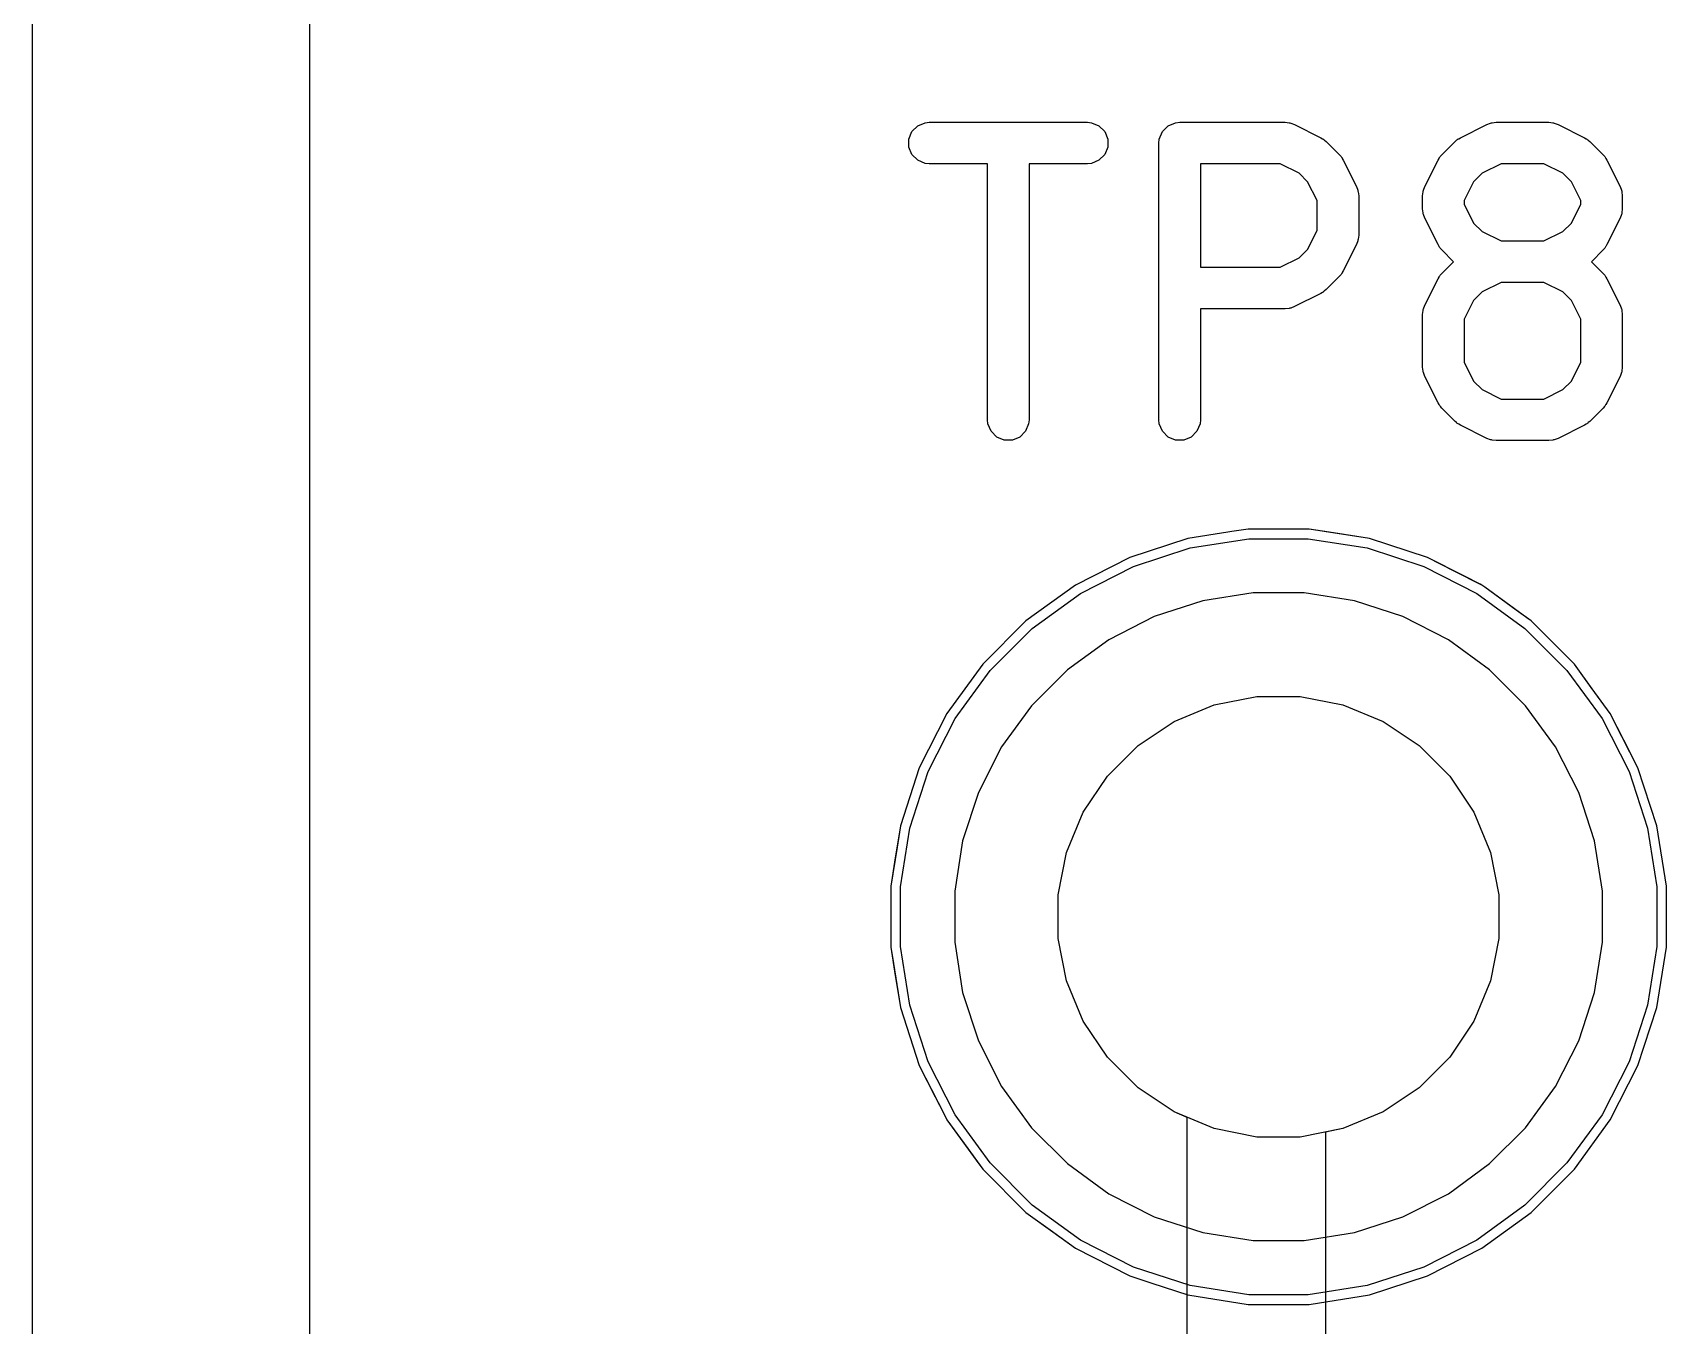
# Model space of a CAD drawing. Header units: inches. Extents: x 1.3 to 5.24, y -7.03 to -1.12.
# Drawn here: x 1.6929 to 1.9252, y -3.8081 to -3.6243 of the extents above; entities that cross this region are included whole.
import ezdxf

# ---------------------------------------------------------------- set-up
doc = ezdxf.new("R2010")
doc.units = ezdxf.units.IN
doc.header["$MEASUREMENT"] = 0
for name, color, linetype, true_color in [('B.Cu', 153, 'CONTINUOUS', 0x4d7fc4), ('B.Mask', 4, 'CONTINUOUS', 0x02ffee), ('F.Cu', 13, 'CONTINUOUS', 0xc83434), ('F.Mask', 201, 'CONTINUOUS', 0xd864ff), ('F.Silkscreen', 41, 'CONTINUOUS', 0xf2eda1), ('In1.Cu', 91, 'CONTINUOUS', 0x7fc87f), ('In2.Cu', 33, 'CONTINUOUS', 0xce7d2c)]:
    doc.layers.add(name, color=color, linetype=linetype, true_color=true_color)

msp = doc.modelspace()

# ---------------------------------------------------------------- linework, layer by layer
at = {"layer": 'B.Cu', "linetype": 'CONTINUOUS'}
for p, q in [((1.86288, -3.69531), (1.85717, -3.69622)), ((1.86345, -3.69522), (1.86288, -3.69531)), ((1.86574, -3.69486), (1.86345, -3.69522)), ((1.87442, -3.69486), (1.86574, -3.69486)), ((1.87728, -3.69531), (1.87442, -3.69486)), ((1.87442, -3.69486), (1.87442, -3.69486)), ((1.87849, -3.69551), (1.87728, -3.69531)), ((1.88299, -3.69622), (1.87849, -3.69551)), ((1.85717, -3.69622), (1.84891, -3.6989)), ((1.89124, -3.6989), (1.88299, -3.69622)), ((1.88299, -3.69622), (1.88299, -3.69622)), ((1.84891, -3.6989), (1.84118, -3.70284)), ((1.84891, -3.6989), (1.84891, -3.6989)), ((1.84891, -3.6989), (1.84891, -3.6989)), ((1.89512, -3.70088), (1.89124, -3.6989)), ((1.89124, -3.6989), (1.89124, -3.6989)), ((1.84118, -3.70284), (1.83416, -3.70794)), ((1.89898, -3.70284), (1.89512, -3.70088)), ((1.89512, -3.70088), (1.89512, -3.70088)), ((1.89512, -3.70088), (1.89512, -3.70088)), ((1.89939, -3.70314), (1.89898, -3.70284)), ((1.89898, -3.70284), (1.89898, -3.70284)), ((1.89898, -3.70284), (1.89898, -3.70284)), ((1.90539, -3.7075), (1.89939, -3.70314)), ((1.89939, -3.70314), (1.89939, -3.70314)), ((1.906, -3.70794), (1.90539, -3.7075)), ((1.83416, -3.70794), (1.82802, -3.71408)), ((1.83416, -3.70794), (1.83416, -3.70794)), ((1.91214, -3.71408), (1.906, -3.70794)), ((1.906, -3.70794), (1.906, -3.70794)), ((1.906, -3.70794), (1.906, -3.70794)), ((1.906, -3.70794), (1.906, -3.70794)), ((1.82802, -3.71408), (1.82292, -3.7211)), ((1.82802, -3.71408), (1.82802, -3.71408)), ((1.91468, -3.71758), (1.91214, -3.71408)), ((1.91214, -3.71408), (1.91214, -3.71408)), ((1.91214, -3.71408), (1.91214, -3.71408)), ((1.86094, -3.71986), (1.86699, -3.71866)), ((1.86699, -3.71866), (1.87317, -3.71866)), ((1.87317, -3.71866), (1.87922, -3.71986)), ((1.91724, -3.7211), (1.91468, -3.71758)), ((1.91468, -3.71758), (1.91468, -3.71758)), ((1.91468, -3.71758), (1.91468, -3.71758)), ((1.82292, -3.7211), (1.81898, -3.72883)), ((1.85523, -3.72222), (1.86094, -3.71986)), ((1.87922, -3.71986), (1.88493, -3.72222)), ((1.9189, -3.72436), (1.91724, -3.7211)), ((1.8501, -3.72565), (1.85523, -3.72222)), ((1.88493, -3.72222), (1.89006, -3.72565)), ((1.84573, -3.73002), (1.8501, -3.72565)), ((1.89006, -3.72565), (1.89443, -3.73002)), ((1.92118, -3.72883), (1.9189, -3.72436)), ((1.81898, -3.72884), (1.8163, -3.73709)), ((1.81898, -3.72883), (1.81898, -3.72883)), ((1.81898, -3.72883), (1.81898, -3.72884)), ((1.8423, -3.73515), (1.84573, -3.73002)), ((1.89443, -3.73002), (1.89786, -3.73515)), ((1.92386, -3.73709), (1.92118, -3.72883)), ((1.92118, -3.72883), (1.92118, -3.72883)), ((1.83994, -3.74086), (1.8423, -3.73515)), ((1.89786, -3.73515), (1.90022, -3.74086)), ((1.8163, -3.73709), (1.81582, -3.74009)), ((1.8163, -3.73709), (1.8163, -3.73709)), ((1.92522, -3.74566), (1.92386, -3.73709)), ((1.81582, -3.7401), (1.81494, -3.74566)), ((1.81582, -3.74009), (1.81582, -3.7401)), ((1.81582, -3.7401), (1.81582, -3.7401)), ((1.83873, -3.74691), (1.83994, -3.74086)), ((1.90022, -3.74086), (1.90142, -3.74691)), ((1.81494, -3.74566), (1.81494, -3.74584)), ((1.81494, -3.74584), (1.81494, -3.75434)), ((1.83873, -3.75309), (1.83873, -3.74691)), ((1.90142, -3.74691), (1.90142, -3.75309)), ((1.92522, -3.75434), (1.92522, -3.74566)), ((1.83994, -3.75914), (1.83873, -3.75309)), ((1.90142, -3.75309), (1.90022, -3.75914)), ((1.81494, -3.75434), (1.81548, -3.75775)), ((1.92386, -3.76291), (1.92522, -3.75434)), ((1.81548, -3.75775), (1.8163, -3.76291)), ((1.8423, -3.76485), (1.83994, -3.75914)), ((1.90022, -3.75914), (1.89786, -3.76485)), ((1.8163, -3.76291), (1.81898, -3.77116)), ((1.92118, -3.77117), (1.92386, -3.76291)), ((1.84573, -3.76998), (1.8423, -3.76485)), ((1.89786, -3.76485), (1.89443, -3.76998)), ((1.8501, -3.77435), (1.84573, -3.76998)), ((1.89443, -3.76998), (1.89006, -3.77435)), ((1.81898, -3.77116), (1.81898, -3.77117)), ((1.81898, -3.77117), (1.81898, -3.77117)), ((1.81898, -3.77117), (1.82073, -3.7746)), ((1.91724, -3.7789), (1.92118, -3.77117)), ((1.82073, -3.7746), (1.82073, -3.7746)), ((1.82073, -3.7746), (1.82186, -3.77683)), ((1.85523, -3.77778), (1.8501, -3.77435)), ((1.89006, -3.77435), (1.88493, -3.77778)), ((1.82186, -3.77683), (1.82276, -3.77858)), ((1.82276, -3.77858), (1.82292, -3.7789)), ((1.82292, -3.7789), (1.82292, -3.7789)), ((1.82292, -3.7789), (1.82746, -3.78515)), ((1.86094, -3.78014), (1.85523, -3.77778)), ((1.88493, -3.77778), (1.87922, -3.78014)), ((1.91214, -3.78592), (1.91724, -3.7789)), ((1.86699, -3.78134), (1.86094, -3.78014)), ((1.87317, -3.78134), (1.86699, -3.78134)), ((1.87922, -3.78014), (1.87317, -3.78134)), ((1.82746, -3.78515), (1.82802, -3.78592)), ((1.82802, -3.78592), (1.82802, -3.78592)), ((1.82802, -3.78592), (1.82802, -3.78592)), ((1.82802, -3.78592), (1.83416, -3.79206)), ((1.906, -3.79206), (1.91214, -3.78592)), ((1.83416, -3.79206), (1.83416, -3.79206)), ((1.83416, -3.79206), (1.83416, -3.79206)), ((1.83416, -3.79206), (1.83416, -3.79206)), ((1.83416, -3.79206), (1.838, -3.79485)), ((1.89898, -3.79716), (1.906, -3.79206)), ((1.838, -3.79485), (1.84118, -3.79716)), ((1.84118, -3.79716), (1.84624, -3.79973)), ((1.89124, -3.8011), (1.89898, -3.79716)), ((1.84624, -3.79973), (1.84891, -3.8011)), ((1.84891, -3.8011), (1.84891, -3.8011)), ((1.84891, -3.8011), (1.85208, -3.80213)), ((1.85208, -3.80213), (1.85717, -3.80378)), ((1.88299, -3.80378), (1.89124, -3.8011)), ((1.85717, -3.80378), (1.86574, -3.80514)), ((1.87442, -3.80514), (1.88299, -3.80378)), ((1.86574, -3.80514), (1.86574, -3.80514)), ((1.86574, -3.80514), (1.87442, -3.80514)), ((1.87442, -3.80514), (1.87442, -3.80514))]:
    msp.add_line(p, q, dxfattribs=at)
at = {"layer": 'B.Mask', "linetype": 'CONTINUOUS'}
for p, q in [((1.86094, -3.71986), (1.86699, -3.71866)), ((1.86699, -3.71866), (1.87317, -3.71866)), ((1.87317, -3.71866), (1.87922, -3.71986)), ((1.85523, -3.72222), (1.86094, -3.71986)), ((1.87922, -3.71986), (1.88493, -3.72222)), ((1.8501, -3.72565), (1.85523, -3.72222)), ((1.88493, -3.72222), (1.89006, -3.72565)), ((1.84573, -3.73002), (1.8501, -3.72565)), ((1.89006, -3.72565), (1.89443, -3.73002)), ((1.8423, -3.73515), (1.84573, -3.73002)), ((1.89443, -3.73002), (1.89786, -3.73515)), ((1.83994, -3.74086), (1.8423, -3.73515)), ((1.89786, -3.73515), (1.90022, -3.74086)), ((1.83873, -3.74691), (1.83994, -3.74086)), ((1.90022, -3.74086), (1.90142, -3.74691)), ((1.83873, -3.75309), (1.83873, -3.74691)), ((1.90142, -3.74691), (1.90142, -3.75309)), ((1.83994, -3.75914), (1.83873, -3.75309)), ((1.90142, -3.75309), (1.90022, -3.75914)), ((1.8423, -3.76485), (1.83994, -3.75914)), ((1.90022, -3.75914), (1.89786, -3.76485)), ((1.84573, -3.76998), (1.8423, -3.76485)), ((1.89786, -3.76485), (1.89443, -3.76998)), ((1.8501, -3.77435), (1.84573, -3.76998)), ((1.89443, -3.76998), (1.89006, -3.77435)), ((1.85523, -3.77778), (1.8501, -3.77435)), ((1.89006, -3.77435), (1.88493, -3.77778)), ((1.86094, -3.78014), (1.85523, -3.77778)), ((1.88493, -3.77778), (1.87922, -3.78014)), ((1.86699, -3.78134), (1.86094, -3.78014)), ((1.87317, -3.78134), (1.86699, -3.78134)), ((1.87922, -3.78014), (1.87317, -3.78134))]:
    msp.add_line(p, q, dxfattribs=at)
at = {"layer": 'F.Cu', "linetype": 'CONTINUOUS'}
for p, q in [((1.86288, -3.69531), (1.85717, -3.69622)), ((1.86345, -3.69522), (1.86288, -3.69531)), ((1.86574, -3.69486), (1.86345, -3.69522)), ((1.87442, -3.69486), (1.86574, -3.69486)), ((1.86574, -3.69486), (1.86574, -3.69486)), ((1.8787, -3.69554), (1.87442, -3.69486)), ((1.87442, -3.69486), (1.87442, -3.69486)), ((1.88299, -3.69622), (1.8787, -3.69554)), ((1.85717, -3.69622), (1.84891, -3.6989)), ((1.89124, -3.6989), (1.88299, -3.69622)), ((1.88299, -3.69622), (1.88299, -3.69622)), ((1.84891, -3.6989), (1.84118, -3.70284)), ((1.84891, -3.6989), (1.84891, -3.6989)), ((1.84891, -3.6989), (1.84891, -3.6989)), ((1.84891, -3.6989), (1.84891, -3.6989)), ((1.8965, -3.70158), (1.89124, -3.6989)), ((1.89124, -3.6989), (1.89124, -3.6989)), ((1.89124, -3.6989), (1.89124, -3.6989)), ((1.84118, -3.70284), (1.83416, -3.70794)), ((1.89874, -3.70272), (1.8965, -3.70158)), ((1.8965, -3.70158), (1.8965, -3.70158)), ((1.89898, -3.70284), (1.89874, -3.70272)), ((1.89874, -3.70272), (1.89874, -3.70272)), ((1.89939, -3.70315), (1.89898, -3.70284)), ((1.89898, -3.70284), (1.89898, -3.70284)), ((1.89898, -3.70284), (1.89898, -3.70284)), ((1.90388, -3.7064), (1.89939, -3.70315)), ((1.89939, -3.70315), (1.89939, -3.70315)), ((1.906, -3.70794), (1.90388, -3.7064)), ((1.83416, -3.70794), (1.82802, -3.71408)), ((1.83416, -3.70794), (1.83416, -3.70794)), ((1.91214, -3.71408), (1.906, -3.70794)), ((1.906, -3.70794), (1.906, -3.70794)), ((1.906, -3.70794), (1.906, -3.70794)), ((1.906, -3.70794), (1.906, -3.70794)), ((1.82802, -3.71408), (1.82292, -3.7211)), ((1.82802, -3.71408), (1.82802, -3.71408)), ((1.91454, -3.71739), (1.91214, -3.71408)), ((1.91214, -3.71408), (1.91214, -3.71408)), ((1.91214, -3.71408), (1.91214, -3.71408)), ((1.86094, -3.71986), (1.86699, -3.71866)), ((1.86699, -3.71866), (1.87317, -3.71866)), ((1.87317, -3.71866), (1.87922, -3.71986)), ((1.91454, -3.71739), (1.91454, -3.71739)), ((1.91454, -3.71739), (1.91454, -3.71739)), ((1.91724, -3.7211), (1.91454, -3.71739)), ((1.82292, -3.7211), (1.81898, -3.72883)), ((1.85523, -3.72222), (1.86094, -3.71986)), ((1.87922, -3.71986), (1.88493, -3.72222)), ((1.91916, -3.72488), (1.91724, -3.7211)), ((1.8501, -3.72565), (1.85523, -3.72222)), ((1.88493, -3.72222), (1.89006, -3.72565)), ((1.84573, -3.73002), (1.8501, -3.72565)), ((1.89006, -3.72565), (1.89443, -3.73002)), ((1.92118, -3.72883), (1.91916, -3.72488)), ((1.81898, -3.72884), (1.8163, -3.73709)), ((1.81898, -3.72883), (1.81898, -3.72883)), ((1.81898, -3.72883), (1.81898, -3.72883)), ((1.81898, -3.72883), (1.81898, -3.72884)), ((1.8423, -3.73515), (1.84573, -3.73002)), ((1.89443, -3.73002), (1.89786, -3.73515)), ((1.92386, -3.73709), (1.92118, -3.72883)), ((1.92118, -3.72883), (1.92118, -3.72883)), ((1.83994, -3.74086), (1.8423, -3.73515)), ((1.89786, -3.73515), (1.90022, -3.74086)), ((1.8163, -3.73709), (1.81548, -3.74225)), ((1.8163, -3.73709), (1.8163, -3.73709)), ((1.92522, -3.74566), (1.92386, -3.73709)), ((1.81548, -3.74225), (1.81494, -3.74566)), ((1.83873, -3.74691), (1.83994, -3.74086)), ((1.90022, -3.74086), (1.90142, -3.74691)), ((1.81494, -3.74566), (1.81494, -3.75434)), ((1.83873, -3.75309), (1.83873, -3.74691)), ((1.90142, -3.74691), (1.90142, -3.75309)), ((1.92522, -3.75434), (1.92522, -3.74566)), ((1.83994, -3.75914), (1.83873, -3.75309)), ((1.90142, -3.75309), (1.90022, -3.75914)), ((1.81494, -3.75434), (1.81531, -3.75668)), ((1.92386, -3.76291), (1.92522, -3.75434)), ((1.81531, -3.75668), (1.8163, -3.76291)), ((1.8423, -3.76485), (1.83994, -3.75914)), ((1.90022, -3.75914), (1.89786, -3.76485)), ((1.8163, -3.76291), (1.8163, -3.76291)), ((1.8163, -3.76291), (1.81898, -3.77116)), ((1.92118, -3.77117), (1.92386, -3.76291)), ((1.84573, -3.76998), (1.8423, -3.76485)), ((1.89786, -3.76485), (1.89443, -3.76998)), ((1.8501, -3.77435), (1.84573, -3.76998)), ((1.89443, -3.76998), (1.89006, -3.77435)), ((1.81898, -3.77116), (1.81898, -3.77117)), ((1.81898, -3.77117), (1.82125, -3.77561)), ((1.91724, -3.7789), (1.92118, -3.77117)), ((1.85523, -3.77778), (1.8501, -3.77435)), ((1.89006, -3.77435), (1.88493, -3.77778)), ((1.82125, -3.77561), (1.82166, -3.77642)), ((1.82166, -3.77642), (1.82276, -3.77858)), ((1.82276, -3.77858), (1.82292, -3.7789)), ((1.82292, -3.7789), (1.82292, -3.7789)), ((1.82292, -3.7789), (1.8259, -3.78299)), ((1.86094, -3.78014), (1.85523, -3.77778)), ((1.88493, -3.77778), (1.87922, -3.78014)), ((1.91214, -3.78592), (1.91724, -3.7789)), ((1.86699, -3.78134), (1.86094, -3.78014)), ((1.87317, -3.78134), (1.86699, -3.78134)), ((1.87922, -3.78014), (1.87317, -3.78134)), ((1.8259, -3.78299), (1.82802, -3.78592)), ((1.82802, -3.78592), (1.82802, -3.78592)), ((1.82802, -3.78592), (1.82802, -3.78592)), ((1.82802, -3.78592), (1.83416, -3.79206)), ((1.906, -3.79206), (1.91214, -3.78592)), ((1.83416, -3.79206), (1.83416, -3.79206)), ((1.83416, -3.79206), (1.83416, -3.79206)), ((1.83416, -3.79206), (1.83416, -3.79206)), ((1.83416, -3.79206), (1.83416, -3.79206)), ((1.83416, -3.79206), (1.83416, -3.79206)), ((1.83416, -3.79206), (1.83758, -3.79455)), ((1.89898, -3.79716), (1.906, -3.79206)), ((1.83758, -3.79455), (1.83758, -3.79455)), ((1.83758, -3.79455), (1.83759, -3.79455)), ((1.83759, -3.79455), (1.84118, -3.79716)), ((1.84118, -3.79716), (1.84624, -3.79973)), ((1.89124, -3.8011), (1.89898, -3.79716)), ((1.84624, -3.79973), (1.84891, -3.8011)), ((1.84891, -3.8011), (1.84891, -3.8011)), ((1.84891, -3.8011), (1.85208, -3.80213)), ((1.85208, -3.80213), (1.85717, -3.80378)), ((1.88299, -3.80378), (1.89124, -3.8011)), ((1.85717, -3.80378), (1.86574, -3.80514)), ((1.87442, -3.80514), (1.88299, -3.80378)), ((1.86574, -3.80514), (1.86574, -3.80514)), ((1.86574, -3.80514), (1.87442, -3.80514)), ((1.87442, -3.80514), (1.87442, -3.80514))]:
    msp.add_line(p, q, dxfattribs=at)
at = {"layer": 'F.Mask', "linetype": 'CONTINUOUS'}
for p, q in [((1.86094, -3.71986), (1.86699, -3.71866)), ((1.86699, -3.71866), (1.87317, -3.71866)), ((1.87317, -3.71866), (1.87922, -3.71986)), ((1.85523, -3.72222), (1.86094, -3.71986)), ((1.87922, -3.71986), (1.88493, -3.72222)), ((1.8501, -3.72565), (1.85523, -3.72222)), ((1.88493, -3.72222), (1.89006, -3.72565)), ((1.84573, -3.73002), (1.8501, -3.72565)), ((1.89006, -3.72565), (1.89443, -3.73002)), ((1.8423, -3.73515), (1.84573, -3.73002)), ((1.89443, -3.73002), (1.89786, -3.73515)), ((1.83994, -3.74086), (1.8423, -3.73515)), ((1.89786, -3.73515), (1.90022, -3.74086)), ((1.83873, -3.74691), (1.83994, -3.74086)), ((1.90022, -3.74086), (1.90142, -3.74691)), ((1.83873, -3.75309), (1.83873, -3.74691)), ((1.90142, -3.74691), (1.90142, -3.75309)), ((1.83994, -3.75914), (1.83873, -3.75309)), ((1.90142, -3.75309), (1.90022, -3.75914)), ((1.8423, -3.76485), (1.83994, -3.75914)), ((1.90022, -3.75914), (1.89786, -3.76485)), ((1.84573, -3.76998), (1.8423, -3.76485)), ((1.89786, -3.76485), (1.89443, -3.76998)), ((1.8501, -3.77435), (1.84573, -3.76998)), ((1.89443, -3.76998), (1.89006, -3.77435)), ((1.85523, -3.77778), (1.8501, -3.77435)), ((1.89006, -3.77435), (1.88493, -3.77778)), ((1.86094, -3.78014), (1.85523, -3.77778)), ((1.88493, -3.77778), (1.87922, -3.78014)), ((1.86699, -3.78134), (1.86094, -3.78014)), ((1.87317, -3.78134), (1.86699, -3.78134)), ((1.87922, -3.78014), (1.87317, -3.78134))]:
    msp.add_line(p, q, dxfattribs=at)
at = {"layer": 'F.Silkscreen', "linetype": 'CONTINUOUS'}
for p, q in [((1.81794, -3.63831), (1.81876, -3.6375)), ((1.81876, -3.6375), (1.81982, -3.63706)), ((1.81982, -3.63706), (1.8204, -3.637)), ((1.8204, -3.637), (1.84289, -3.637)), ((1.84289, -3.637), (1.84347, -3.63706)), ((1.84347, -3.63706), (1.84454, -3.6375)), ((1.84454, -3.6375), (1.84535, -3.63831)), ((1.85356, -3.63831), (1.85438, -3.6375)), ((1.85438, -3.6375), (1.85544, -3.63706)), ((1.85544, -3.63706), (1.85602, -3.637)), ((1.85602, -3.637), (1.87102, -3.637)), ((1.87102, -3.637), (1.87159, -3.63706)), ((1.87159, -3.63706), (1.87169, -3.6371)), ((1.87169, -3.6371), (1.8718, -3.63711)), ((1.8718, -3.63711), (1.87234, -3.63731)), ((1.87234, -3.63731), (1.87609, -3.63919)), ((1.89594, -3.63919), (1.89969, -3.63731)), ((1.89969, -3.63731), (1.90023, -3.63711)), ((1.90023, -3.63711), (1.90034, -3.6371)), ((1.90034, -3.6371), (1.90044, -3.63706)), ((1.90044, -3.63706), (1.90101, -3.637)), ((1.90101, -3.637), (1.90851, -3.637)), ((1.90851, -3.637), (1.90909, -3.63706)), ((1.90909, -3.63706), (1.90919, -3.6371)), ((1.90919, -3.6371), (1.90929, -3.63711)), ((1.90929, -3.63711), (1.90983, -3.63731)), ((1.90983, -3.63731), (1.91358, -3.63919)), ((1.8175, -3.63938), (1.81794, -3.63831)), ((1.8175, -3.64053), (1.8175, -3.63938)), ((1.84535, -3.63831), (1.84579, -3.63938)), ((1.84579, -3.63938), (1.84579, -3.64053)), ((1.85307, -3.63995), (1.85312, -3.63938)), ((1.85307, -3.67932), (1.85307, -3.63995)), ((1.85312, -3.63938), (1.85356, -3.63831)), ((1.87609, -3.63919), (1.87633, -3.63934)), ((1.87633, -3.63934), (1.87641, -3.63937)), ((1.87641, -3.63937), (1.87649, -3.63944)), ((1.87649, -3.63944), (1.87658, -3.6395)), ((1.87658, -3.6395), (1.87663, -3.63955)), ((1.87663, -3.63955), (1.87685, -3.63974)), ((1.87685, -3.63974), (1.87873, -3.64162)), ((1.8933, -3.64162), (1.89517, -3.63974)), ((1.89517, -3.63974), (1.8954, -3.63955)), ((1.8954, -3.63955), (1.89545, -3.6395)), ((1.89545, -3.6395), (1.89554, -3.63944)), ((1.89554, -3.63944), (1.89562, -3.63937)), ((1.89562, -3.63937), (1.89569, -3.63934)), ((1.89569, -3.63934), (1.89594, -3.63919)), ((1.91358, -3.63919), (1.91383, -3.63934)), ((1.91383, -3.63934), (1.9139, -3.63937)), ((1.9139, -3.63937), (1.91398, -3.63944)), ((1.91398, -3.63944), (1.91407, -3.6395)), ((1.91407, -3.6395), (1.91412, -3.63955)), ((1.91412, -3.63955), (1.91435, -3.63974)), ((1.91435, -3.63974), (1.91622, -3.64162)), ((1.81794, -3.64159), (1.8175, -3.64053)), ((1.81876, -3.64241), (1.81794, -3.64159)), ((1.81982, -3.64285), (1.81876, -3.64241)), ((1.84454, -3.64241), (1.84347, -3.64285)), ((1.84535, -3.64159), (1.84454, -3.64241)), ((1.84579, -3.64053), (1.84535, -3.64159)), ((1.87873, -3.64162), (1.87891, -3.64184)), ((1.87891, -3.64184), (1.87897, -3.64189)), ((1.87897, -3.64189), (1.87903, -3.64198)), ((1.87903, -3.64198), (1.8791, -3.64206)), ((1.8791, -3.64206), (1.87913, -3.64213)), ((1.87913, -3.64213), (1.87928, -3.64238)), ((1.87928, -3.64238), (1.88116, -3.64613)), ((1.89087, -3.64613), (1.89275, -3.64238)), ((1.89275, -3.64238), (1.8929, -3.64213)), ((1.8929, -3.64213), (1.89293, -3.64206)), ((1.89293, -3.64206), (1.893, -3.64198)), ((1.893, -3.64198), (1.89306, -3.64189)), ((1.89306, -3.64189), (1.89311, -3.64184)), ((1.89311, -3.64184), (1.8933, -3.64162)), ((1.91622, -3.64162), (1.91641, -3.64184)), ((1.91641, -3.64184), (1.91647, -3.64189)), ((1.91647, -3.64189), (1.91652, -3.64198)), ((1.91652, -3.64198), (1.91659, -3.64206)), ((1.91659, -3.64206), (1.91662, -3.64213)), ((1.91662, -3.64213), (1.91678, -3.64238)), ((1.91678, -3.64238), (1.91865, -3.64613)), ((1.8204, -3.64291), (1.81982, -3.64285)), ((1.82869, -3.64291), (1.8204, -3.64291)), ((1.82869, -3.67932), (1.82869, -3.64291)), ((1.84289, -3.64291), (1.8346, -3.64291)), ((1.8346, -3.64291), (1.8346, -3.67932)), ((1.84347, -3.64285), (1.84289, -3.64291)), ((1.87032, -3.64291), (1.85897, -3.64291)), ((1.85897, -3.64291), (1.85897, -3.65762)), ((1.87302, -3.64425), (1.87032, -3.64291)), ((1.87421, -3.64545), (1.87302, -3.64425)), ((1.89901, -3.64425), (1.89781, -3.64545)), ((1.90171, -3.64291), (1.89901, -3.64425)), ((1.90781, -3.64291), (1.90171, -3.64291)), ((1.91051, -3.64425), (1.90781, -3.64291)), ((1.91171, -3.64545), (1.91051, -3.64425)), ((1.87556, -3.64815), (1.87421, -3.64545)), ((1.88116, -3.64613), (1.88136, -3.64667)), ((1.88136, -3.64667), (1.88137, -3.64678)), ((1.88137, -3.64678), (1.88141, -3.64688)), ((1.88141, -3.64688), (1.88147, -3.64745)), ((1.89056, -3.64745), (1.89062, -3.64688)), ((1.89062, -3.64688), (1.89066, -3.64678)), ((1.89066, -3.64678), (1.89067, -3.64667)), ((1.89067, -3.64667), (1.89087, -3.64613)), ((1.89781, -3.64545), (1.89647, -3.64815)), ((1.91306, -3.64815), (1.91171, -3.64545)), ((1.91865, -3.64613), (1.91886, -3.64667)), ((1.91886, -3.64667), (1.91887, -3.64678)), ((1.91887, -3.64678), (1.91891, -3.64688)), ((1.91891, -3.64688), (1.91896, -3.64745)), ((1.87556, -3.65238), (1.87556, -3.64815)), ((1.88147, -3.64745), (1.88147, -3.65308)), ((1.89056, -3.64933), (1.89056, -3.64745)), ((1.89062, -3.6499), (1.89056, -3.64933)), ((1.89647, -3.64815), (1.89647, -3.64863)), ((1.89647, -3.64863), (1.89781, -3.65133)), ((1.91171, -3.65133), (1.91306, -3.64863)), ((1.91306, -3.64863), (1.91306, -3.64815)), ((1.91896, -3.64933), (1.91891, -3.6499)), ((1.91896, -3.64745), (1.91896, -3.64933)), ((1.89066, -3.65), (1.89062, -3.6499)), ((1.89067, -3.65011), (1.89066, -3.65)), ((1.89087, -3.65065), (1.89067, -3.65011)), ((1.89275, -3.6544), (1.89087, -3.65065)), ((1.89781, -3.65133), (1.89901, -3.65252)), ((1.91051, -3.65252), (1.91171, -3.65133)), ((1.91865, -3.65065), (1.91678, -3.6544)), ((1.91886, -3.65011), (1.91865, -3.65065)), ((1.91887, -3.65), (1.91886, -3.65011)), ((1.91891, -3.6499), (1.91887, -3.65)), ((1.87421, -3.65508), (1.87556, -3.65238)), ((1.88136, -3.65386), (1.88116, -3.6544)), ((1.88137, -3.65375), (1.88136, -3.65386)), ((1.88141, -3.65365), (1.88137, -3.65375)), ((1.88147, -3.65308), (1.88141, -3.65365)), ((1.89901, -3.65252), (1.90171, -3.65387)), ((1.90171, -3.65387), (1.90781, -3.65387)), ((1.90781, -3.65387), (1.91051, -3.65252)), ((1.87032, -3.65762), (1.87302, -3.65627)), ((1.87302, -3.65627), (1.87421, -3.65508)), ((1.88116, -3.6544), (1.87928, -3.65815)), ((1.8929, -3.65465), (1.89275, -3.6544)), ((1.89293, -3.65472), (1.8929, -3.65465)), ((1.893, -3.6548), (1.89293, -3.65472)), ((1.89306, -3.65489), (1.893, -3.6548)), ((1.89311, -3.65494), (1.89306, -3.65489)), ((1.8933, -3.65516), (1.89311, -3.65494)), ((1.89496, -3.65683), (1.8933, -3.65516)), ((1.91622, -3.65516), (1.91456, -3.65683)), ((1.91641, -3.65494), (1.91622, -3.65516)), ((1.91647, -3.65489), (1.91641, -3.65494)), ((1.91652, -3.6548), (1.91647, -3.65489)), ((1.91659, -3.65472), (1.91652, -3.6548)), ((1.91662, -3.65465), (1.91659, -3.65472)), ((1.91678, -3.6544), (1.91662, -3.65465)), ((1.85897, -3.65762), (1.87032, -3.65762)), ((1.87891, -3.65869), (1.87873, -3.65891)), ((1.87897, -3.65864), (1.87891, -3.65869)), ((1.87903, -3.65855), (1.87897, -3.65864)), ((1.8791, -3.65847), (1.87903, -3.65855)), ((1.87913, -3.65839), (1.8791, -3.65847)), ((1.87928, -3.65815), (1.87913, -3.65839)), ((1.893, -3.65885), (1.89306, -3.65877)), ((1.89306, -3.65877), (1.89311, -3.65871)), ((1.89311, -3.65871), (1.8933, -3.65849)), ((1.8933, -3.65849), (1.89496, -3.65683)), ((1.91456, -3.65683), (1.91622, -3.65849)), ((1.91622, -3.65849), (1.91641, -3.65871)), ((1.91641, -3.65871), (1.91647, -3.65877)), ((1.91647, -3.65877), (1.91652, -3.65885)), ((1.87649, -3.66109), (1.87641, -3.66116)), ((1.87658, -3.66103), (1.87649, -3.66109)), ((1.87663, -3.66097), (1.87658, -3.66103)), ((1.87685, -3.66079), (1.87663, -3.66097)), ((1.87873, -3.65891), (1.87685, -3.66079)), ((1.89087, -3.663), (1.89275, -3.65926)), ((1.89275, -3.65926), (1.8929, -3.65901)), ((1.8929, -3.65901), (1.89293, -3.65894)), ((1.89293, -3.65894), (1.893, -3.65885)), ((1.90171, -3.65978), (1.89901, -3.66113)), ((1.90781, -3.65978), (1.90171, -3.65978)), ((1.91051, -3.66113), (1.90781, -3.65978)), ((1.91652, -3.65885), (1.91659, -3.65894)), ((1.91659, -3.65894), (1.91662, -3.65901)), ((1.91662, -3.65901), (1.91678, -3.65926)), ((1.91678, -3.65926), (1.91865, -3.663)), ((1.87234, -3.66322), (1.8718, -3.66342)), ((1.87609, -3.66134), (1.87234, -3.66322)), ((1.87633, -3.66119), (1.87609, -3.66134)), ((1.87641, -3.66116), (1.87633, -3.66119)), ((1.89067, -3.66355), (1.89087, -3.663)), ((1.89781, -3.66233), (1.89647, -3.66502)), ((1.89901, -3.66113), (1.89781, -3.66233)), ((1.91171, -3.66233), (1.91051, -3.66113)), ((1.91306, -3.66502), (1.91171, -3.66233)), ((1.91865, -3.663), (1.91886, -3.66355)), ((1.87102, -3.66353), (1.85897, -3.66353)), ((1.85897, -3.66353), (1.85897, -3.67932)), ((1.87159, -3.66347), (1.87102, -3.66353)), ((1.87169, -3.66343), (1.87159, -3.66347)), ((1.8718, -3.66342), (1.87169, -3.66343)), ((1.89056, -3.66433), (1.89062, -3.66375)), ((1.89056, -3.67182), (1.89056, -3.66433)), ((1.89062, -3.66375), (1.89066, -3.66365)), ((1.89066, -3.66365), (1.89067, -3.66355)), ((1.89647, -3.66502), (1.89647, -3.67113)), ((1.91306, -3.67113), (1.91306, -3.66502)), ((1.91886, -3.66355), (1.91887, -3.66365)), ((1.91887, -3.66365), (1.91891, -3.66375)), ((1.91891, -3.66375), (1.91896, -3.66433)), ((1.91896, -3.66433), (1.91896, -3.67182)), ((1.89062, -3.6724), (1.89056, -3.67182)), ((1.89066, -3.6725), (1.89062, -3.6724)), ((1.89067, -3.6726), (1.89066, -3.6725)), ((1.89087, -3.67314), (1.89067, -3.6726)), ((1.89647, -3.67113), (1.89781, -3.67382)), ((1.91171, -3.67382), (1.91306, -3.67113)), ((1.91886, -3.6726), (1.91865, -3.67314)), ((1.91887, -3.6725), (1.91886, -3.6726)), ((1.91891, -3.6724), (1.91887, -3.6725)), ((1.91896, -3.67182), (1.91891, -3.6724)), ((1.89275, -3.67689), (1.89087, -3.67314)), ((1.89781, -3.67382), (1.89901, -3.67502)), ((1.89901, -3.67502), (1.90171, -3.67637)), ((1.90781, -3.67637), (1.91051, -3.67502)), ((1.91051, -3.67502), (1.91171, -3.67382)), ((1.91865, -3.67314), (1.91678, -3.67689)), ((1.8929, -3.67714), (1.89275, -3.67689)), ((1.89293, -3.67721), (1.8929, -3.67714)), ((1.893, -3.6773), (1.89293, -3.67721)), ((1.89306, -3.67738), (1.893, -3.6773)), ((1.90171, -3.67637), (1.90781, -3.67637)), ((1.91652, -3.6773), (1.91647, -3.67738)), ((1.91659, -3.67721), (1.91652, -3.6773)), ((1.91662, -3.67714), (1.91659, -3.67721)), ((1.91678, -3.67689), (1.91662, -3.67714)), ((1.82875, -3.6799), (1.82869, -3.67932)), ((1.8346, -3.67932), (1.83454, -3.6799)), ((1.85312, -3.6799), (1.85307, -3.67932)), ((1.85897, -3.67932), (1.85891, -3.6799)), ((1.89311, -3.67744), (1.89306, -3.67738)), ((1.8933, -3.67766), (1.89311, -3.67744)), ((1.89517, -3.67954), (1.8933, -3.67766)), ((1.8954, -3.67972), (1.89517, -3.67954)), ((1.91435, -3.67954), (1.91412, -3.67972)), ((1.91622, -3.67766), (1.91435, -3.67954)), ((1.91641, -3.67744), (1.91622, -3.67766)), ((1.91647, -3.67738), (1.91641, -3.67744)), ((1.82919, -3.68096), (1.82875, -3.6799)), ((1.83001, -3.68178), (1.82919, -3.68096)), ((1.83107, -3.68222), (1.83001, -3.68178)), ((1.83329, -3.68178), (1.83222, -3.68222)), ((1.8341, -3.68096), (1.83329, -3.68178)), ((1.83454, -3.6799), (1.8341, -3.68096)), ((1.85356, -3.68096), (1.85312, -3.6799)), ((1.85438, -3.68178), (1.85356, -3.68096)), ((1.85544, -3.68222), (1.85438, -3.68178)), ((1.85766, -3.68178), (1.85659, -3.68222)), ((1.85847, -3.68096), (1.85766, -3.68178)), ((1.85891, -3.6799), (1.85847, -3.68096)), ((1.89545, -3.67978), (1.8954, -3.67972)), ((1.89554, -3.67984), (1.89545, -3.67978)), ((1.89562, -3.6799), (1.89554, -3.67984)), ((1.89569, -3.67993), (1.89562, -3.6799)), ((1.89594, -3.68009), (1.89569, -3.67993)), ((1.89969, -3.68196), (1.89594, -3.68009)), ((1.90023, -3.68217), (1.89969, -3.68196)), ((1.90983, -3.68196), (1.90929, -3.68217)), ((1.91358, -3.68009), (1.90983, -3.68196)), ((1.91383, -3.67993), (1.91358, -3.68009)), ((1.9139, -3.6799), (1.91383, -3.67993)), ((1.91398, -3.67984), (1.9139, -3.6799)), ((1.91407, -3.67978), (1.91398, -3.67984)), ((1.91412, -3.67972), (1.91407, -3.67978)), ((1.83222, -3.68222), (1.83107, -3.68222)), ((1.85659, -3.68222), (1.85544, -3.68222)), ((1.90034, -3.68218), (1.90023, -3.68217)), ((1.90044, -3.68222), (1.90034, -3.68218)), ((1.90101, -3.68228), (1.90044, -3.68222)), ((1.90851, -3.68228), (1.90101, -3.68228)), ((1.90909, -3.68222), (1.90851, -3.68228)), ((1.90919, -3.68218), (1.90909, -3.68222)), ((1.90929, -3.68217), (1.90919, -3.68218)), ((1.84944, -3.70017), (1.85749, -3.69755)), ((1.85749, -3.69755), (1.86585, -3.69623)), ((1.86585, -3.69623), (1.87431, -3.69623)), ((1.87431, -3.69623), (1.88267, -3.69755)), ((1.88267, -3.69755), (1.89072, -3.70017)), ((1.8419, -3.70401), (1.84944, -3.70017)), ((1.89072, -3.70017), (1.89826, -3.70401)), ((1.83505, -3.70899), (1.8419, -3.70401)), ((1.85929, -3.70507), (1.8524, -3.70731)), ((1.86645, -3.70394), (1.85929, -3.70507)), ((1.8737, -3.70394), (1.86645, -3.70394)), ((1.88087, -3.70507), (1.8737, -3.70394)), ((1.88776, -3.70731), (1.88087, -3.70507)), ((1.89826, -3.70401), (1.90511, -3.70899)), ((1.8524, -3.70731), (1.84594, -3.7106)), ((1.89422, -3.7106), (1.88776, -3.70731)), ((1.82906, -3.71497), (1.83505, -3.70899)), ((1.90511, -3.70899), (1.91109, -3.71497)), ((1.84594, -3.7106), (1.84007, -3.71487)), ((1.90009, -3.71487), (1.89422, -3.7106)), ((1.82409, -3.72182), (1.82906, -3.71497)), ((1.84007, -3.71487), (1.83494, -3.71999)), ((1.90521, -3.71999), (1.90009, -3.71487)), ((1.91109, -3.71497), (1.91607, -3.72182)), ((1.83494, -3.71999), (1.83068, -3.72586)), ((1.90948, -3.72586), (1.90521, -3.71999)), ((1.82025, -3.72936), (1.82409, -3.72182)), ((1.91607, -3.72182), (1.91991, -3.72936)), ((1.83068, -3.72586), (1.82739, -3.73232)), ((1.91277, -3.73232), (1.90948, -3.72586)), ((1.81763, -3.73741), (1.82025, -3.72936)), ((1.91991, -3.72936), (1.92253, -3.73741)), ((1.82739, -3.73232), (1.82515, -3.73921)), ((1.91501, -3.73921), (1.91277, -3.73232)), ((1.81631, -3.74577), (1.81763, -3.73741)), ((1.92253, -3.73741), (1.92385, -3.74577)), ((1.82515, -3.73921), (1.82402, -3.74637)), ((1.91614, -3.74637), (1.91501, -3.73921)), ((1.81631, -3.74637), (1.81631, -3.74577)), ((1.81631, -3.75423), (1.81631, -3.74637)), ((1.82402, -3.74637), (1.82402, -3.75363)), ((1.91614, -3.75363), (1.91614, -3.74637)), ((1.92385, -3.74577), (1.92385, -3.75423)), ((1.82402, -3.75363), (1.82515, -3.76079)), ((1.91501, -3.76079), (1.91614, -3.75363)), ((1.81763, -3.76259), (1.81631, -3.75423)), ((1.92385, -3.75423), (1.92253, -3.76259)), ((1.82515, -3.76079), (1.82739, -3.76768)), ((1.91277, -3.76768), (1.91501, -3.76079)), ((1.82025, -3.77064), (1.81763, -3.76259)), ((1.92253, -3.76259), (1.91991, -3.77064)), ((1.82739, -3.76768), (1.83068, -3.77414)), ((1.90948, -3.77414), (1.91277, -3.76768)), ((1.82409, -3.77818), (1.82025, -3.77064)), ((1.91991, -3.77064), (1.91607, -3.77818)), ((1.83068, -3.77414), (1.83494, -3.78001)), ((1.90521, -3.78001), (1.90948, -3.77414)), ((1.82906, -3.78503), (1.82409, -3.77818)), ((1.91607, -3.77818), (1.91109, -3.78503)), ((1.83494, -3.78001), (1.84007, -3.78513)), ((1.90009, -3.78513), (1.90521, -3.78001)), ((1.83505, -3.79101), (1.82906, -3.78503)), ((1.84007, -3.78513), (1.84594, -3.7894)), ((1.89422, -3.7894), (1.90009, -3.78513)), ((1.91109, -3.78503), (1.90511, -3.79101)), ((1.8419, -3.79599), (1.83505, -3.79101)), ((1.84594, -3.7894), (1.8524, -3.79269)), ((1.88776, -3.79269), (1.89422, -3.7894)), ((1.90511, -3.79101), (1.89826, -3.79599)), ((1.8524, -3.79269), (1.85929, -3.79493)), ((1.88087, -3.79493), (1.88776, -3.79269)), ((1.85929, -3.79493), (1.86645, -3.79606)), ((1.8737, -3.79606), (1.88087, -3.79493)), ((1.84944, -3.79983), (1.8419, -3.79599)), ((1.86645, -3.79606), (1.8737, -3.79606)), ((1.89826, -3.79599), (1.89072, -3.79983)), ((1.85749, -3.80245), (1.84944, -3.79983)), ((1.89072, -3.79983), (1.88267, -3.80245)), ((1.86585, -3.80377), (1.85749, -3.80245)), ((1.88267, -3.80245), (1.87431, -3.80377)), ((1.87431, -3.80377), (1.86585, -3.80377))]:
    msp.add_line(p, q, dxfattribs=at)
at = {"layer": 'In1.Cu', "linetype": 'CONTINUOUS'}
for p, q in [((1.73228, -3.51417), (1.73228, -3.83043)), ((1.69291, -3.83858), (1.69291, -3.52233)), ((1.86094, -3.71986), (1.86699, -3.71866)), ((1.86699, -3.71866), (1.87317, -3.71866)), ((1.87317, -3.71866), (1.87922, -3.71986)), ((1.85523, -3.72222), (1.86094, -3.71986)), ((1.87922, -3.71986), (1.88493, -3.72222)), ((1.8501, -3.72565), (1.85523, -3.72222)), ((1.88493, -3.72222), (1.89006, -3.72565)), ((1.84573, -3.73002), (1.8501, -3.72565)), ((1.89006, -3.72565), (1.89443, -3.73002)), ((1.8423, -3.73515), (1.84573, -3.73002)), ((1.89443, -3.73002), (1.89786, -3.73515)), ((1.83994, -3.74086), (1.8423, -3.73515)), ((1.89786, -3.73515), (1.90022, -3.74086)), ((1.83873, -3.74691), (1.83994, -3.74086)), ((1.90022, -3.74086), (1.90142, -3.74691)), ((1.83873, -3.75309), (1.83873, -3.74691)), ((1.90142, -3.74691), (1.90142, -3.75309)), ((1.83994, -3.75914), (1.83873, -3.75309)), ((1.90142, -3.75309), (1.90022, -3.75914)), ((1.8423, -3.76485), (1.83994, -3.75914)), ((1.90022, -3.75914), (1.89786, -3.76485)), ((1.84573, -3.76998), (1.8423, -3.76485)), ((1.89786, -3.76485), (1.89443, -3.76998)), ((1.8501, -3.77435), (1.84573, -3.76998)), ((1.89443, -3.76998), (1.89006, -3.77435)), ((1.85523, -3.77778), (1.8501, -3.77435)), ((1.89006, -3.77435), (1.88493, -3.77778)), ((1.86094, -3.78014), (1.85523, -3.77778)), ((1.88493, -3.77778), (1.87922, -3.78014)), ((1.86699, -3.78134), (1.86094, -3.78014)), ((1.87317, -3.78134), (1.86699, -3.78134)), ((1.87922, -3.78014), (1.87317, -3.78134))]:
    msp.add_line(p, q, dxfattribs=at)
at = {"layer": 'In2.Cu', "linetype": 'CONTINUOUS'}
for p, q in [((1.86094, -3.71986), (1.86699, -3.71866)), ((1.86699, -3.71866), (1.87317, -3.71866)), ((1.87317, -3.71866), (1.87922, -3.71986)), ((1.85523, -3.72222), (1.86094, -3.71986)), ((1.87922, -3.71986), (1.88493, -3.72222)), ((1.8501, -3.72565), (1.85523, -3.72222)), ((1.88493, -3.72222), (1.89006, -3.72565)), ((1.84573, -3.73002), (1.8501, -3.72565)), ((1.89006, -3.72565), (1.89443, -3.73002)), ((1.8423, -3.73515), (1.84573, -3.73002)), ((1.89443, -3.73002), (1.89786, -3.73515)), ((1.83994, -3.74086), (1.8423, -3.73515)), ((1.89786, -3.73515), (1.90022, -3.74086)), ((1.83873, -3.74691), (1.83994, -3.74086)), ((1.90022, -3.74086), (1.90142, -3.74691)), ((1.83873, -3.75309), (1.83873, -3.74691)), ((1.90142, -3.74691), (1.90142, -3.75309)), ((1.83994, -3.75914), (1.83873, -3.75309)), ((1.90142, -3.75309), (1.90022, -3.75914)), ((1.8423, -3.76485), (1.83994, -3.75914)), ((1.90022, -3.75914), (1.89786, -3.76485)), ((1.84573, -3.76998), (1.8423, -3.76485)), ((1.89786, -3.76485), (1.89443, -3.76998)), ((1.8501, -3.77435), (1.84573, -3.76998)), ((1.89443, -3.76998), (1.89006, -3.77435)), ((1.85523, -3.77778), (1.8501, -3.77435)), ((1.89006, -3.77435), (1.88493, -3.77778)), ((1.85709, -3.77855), (1.85523, -3.77778)), ((1.85709, -4.27905), (1.85709, -3.77855)), ((1.88493, -3.77778), (1.87922, -3.78014)), ((1.87922, -3.78014), (1.87677, -3.78063)), ((1.87677, -3.78063), (1.87677, -4.27905))]:
    msp.add_line(p, q, dxfattribs=at)

doc.saveas('drawing.dxf')
